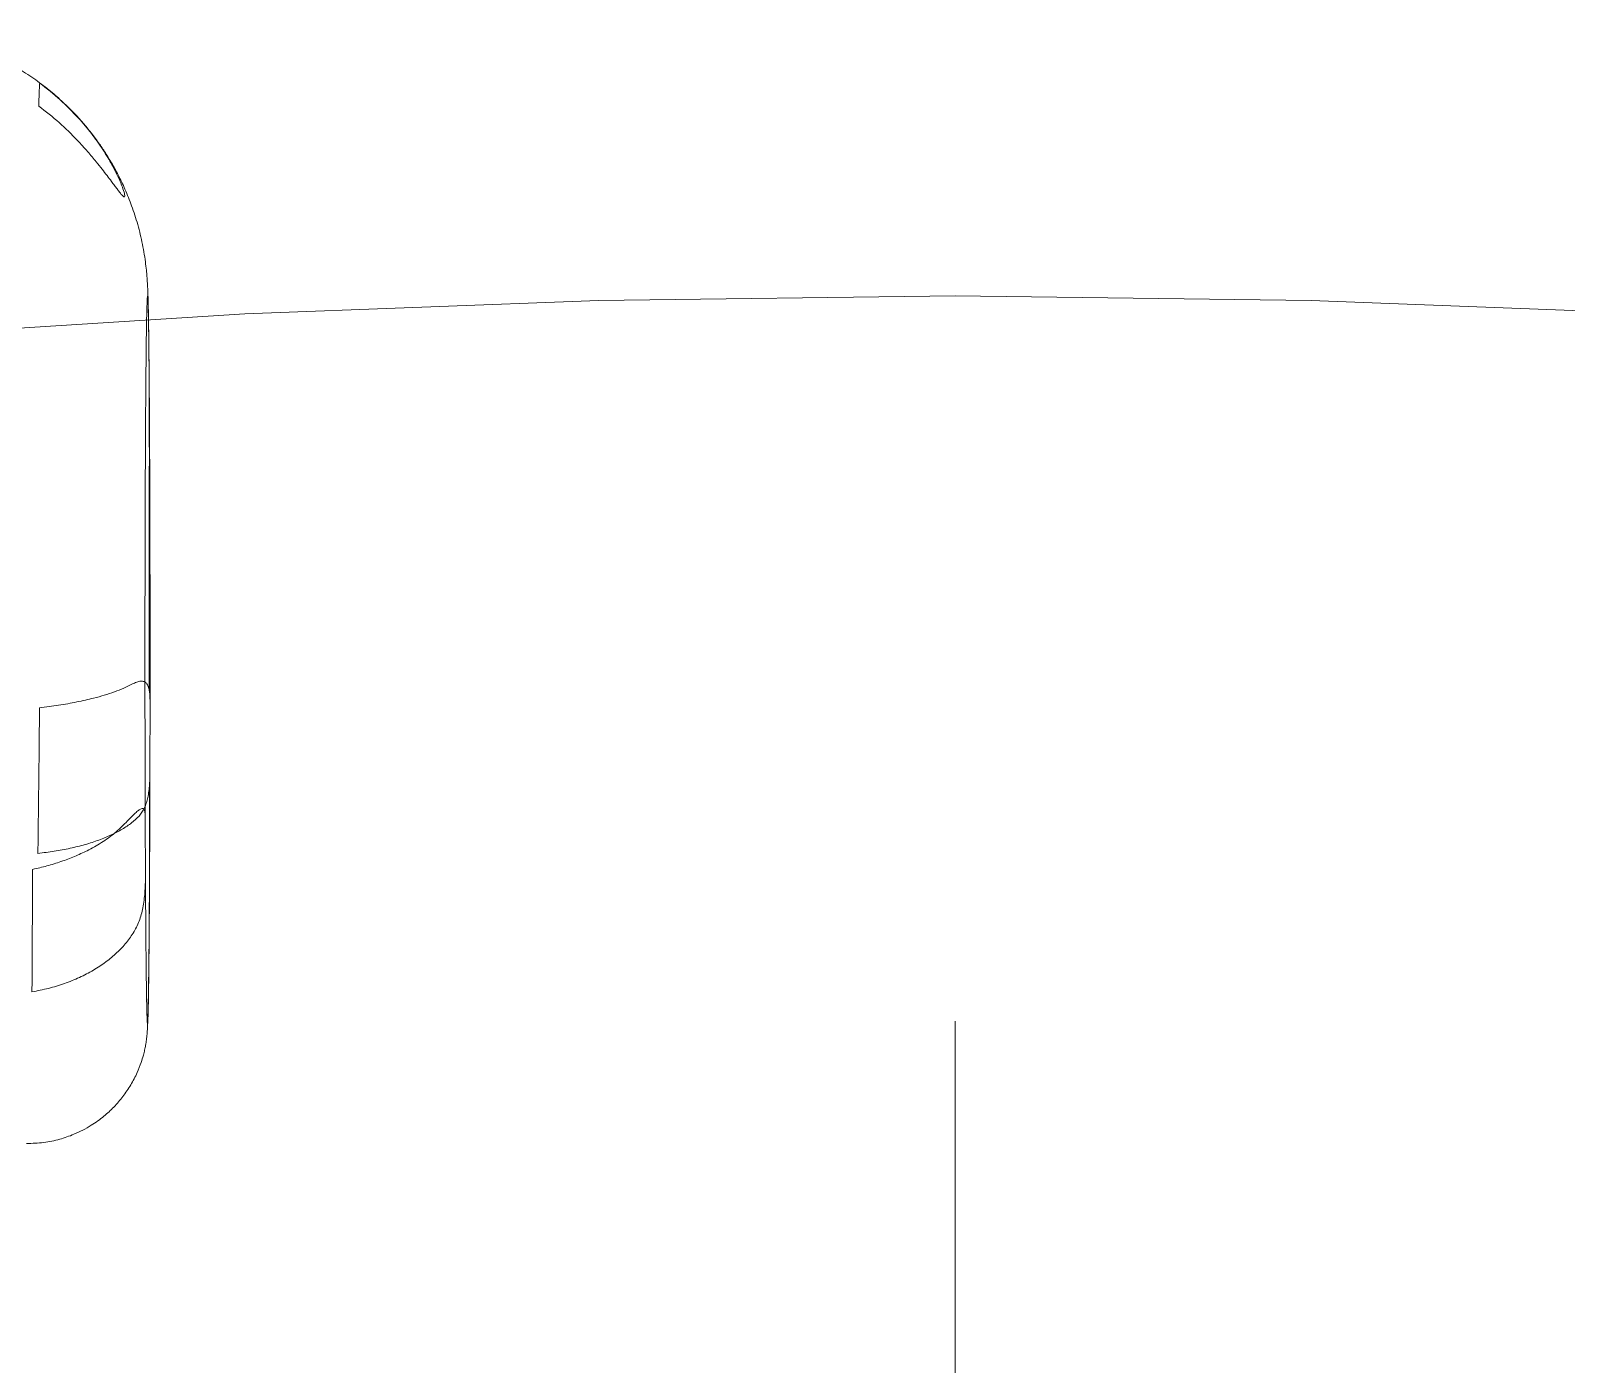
# Model space of a CAD drawing. Header units: millimetres. Extents: x 54 to 415, y 5 to 258.
# Drawn here: x 286.24 to 293.14, y 230.03 to 236.02 of the extents above; entities that cross this region are included whole.
import ezdxf

# ---------------------------------------------------------------- set-up
doc = ezdxf.new("R2010")
doc.units = ezdxf.units.MM
doc.linetypes.add('CENTERX2', pattern=[20.32, 12.7, -2.54, 2.54, -2.54])

msp = doc.modelspace()

# ---------------------------------------------------------------- linework, layer by layer
at = {"color": 7, "linetype": 'CENTERX2', "lineweight": 0}
msp.add_line((290.39194, 118.57538), (290.39194, 231.56864), dxfattribs=at)
msp.add_circle((290.39194, 172.81069), 62.01667, dxfattribs=at)
at = {"color": 7, "linetype": 'Continuous', "lineweight": 15}
for points, knots in [([(286.77118, 233.05415), (286.77109, 233.07427), (286.77078, 233.14017), (286.77035, 233.25429), (286.77006, 233.39679), (286.77004, 233.54133), (286.77027, 233.67339), (286.77063, 233.79168), (286.77109, 233.89732), (286.77139, 234.00465), (286.77147, 234.11545), (286.77136, 234.22813), (286.77105, 234.33968), (286.77056, 234.44472), (286.76981, 234.55045), (286.76879, 234.65009), (286.76751, 234.73775), (286.76622, 234.80012), (286.76434, 234.85657), (286.76201, 234.8986), (286.75923, 234.93272), (286.75551, 234.96823), (286.74914, 235.01357), (286.73837, 235.07302), (286.72085, 235.14627), (286.69383, 235.23019), (286.66398, 235.30438), (286.63322, 235.36875), (286.60336, 235.42318), (286.57391, 235.47123), (286.54216, 235.51819), (286.50724, 235.56474), (286.46807, 235.61182), (286.42526, 235.65829), (286.37577, 235.70639), (286.31799, 235.75615), (286.2519, 235.80579), (286.17418, 235.85582), (286.08268, 235.90479), (285.97346, 235.95081), (285.84735, 235.98869), (285.71041, 236.0143), (285.61561, 236.01758), (285.56865, 236.01921)], [0, 0, 0, 0, 0.0136448, 0.0446781, 0.076528, 0.1091407, 0.1424391, 0.1678104, 0.1934799, 0.2207481, 0.2503832, 0.2822425, 0.3161528, 0.3518075, 0.3873426, 0.4336646, 0.4789201, 0.5225879, 0.5532972, 0.5829027, 0.5968534, 0.6089412, 0.6202707, 0.6314112, 0.6526662, 0.6726529, 0.690798, 0.7069235, 0.7209184, 0.7327282, 0.7448183, 0.7589767, 0.7717972, 0.7859399, 0.8013902, 0.8181216, 0.837121, 0.8568582, 0.8801381, 0.9067359, 0.9363234, 0.9684594, 1, 1, 1, 1]), ([(286.27461, 235.67988), (286.275, 235.69461), (286.27577, 235.72405), (286.27688, 235.75473), (286.278, 235.77615), (286.2787, 235.78122), (286.27905, 235.78375)], [0, 0, 0, 0, 0.250065, 0.5, 0.749935, 1, 1, 1, 1]), ([(286.27905, 235.78375), (286.31032, 235.75941), (286.37202, 235.71137), (286.426, 235.65485), (286.45263, 235.62698)], [0, 0, 0, 0, 0.5067369, 1, 1, 1, 1]), ([(286.44834, 235.52668), (286.42168, 235.5539), (286.36764, 235.60908), (286.3059, 235.65607), (286.27461, 235.67988)], [0, 0, 0, 0, 0.4932631, 1, 1, 1, 1]), ([(286.45263, 235.62698), (286.463, 235.61531), (286.48322, 235.59256), (286.51111, 235.55775), (286.53753, 235.52226), (286.56211, 235.48631), (286.58454, 235.45046), (286.60267, 235.4188), (286.6172, 235.39128), (286.63274, 235.35953), (286.64792, 235.32423), (286.65886, 235.29227), (286.66229, 235.27377), (286.65818, 235.27038), (286.64852, 235.27997), (286.63719, 235.29411), (286.62695, 235.30764), (286.61495, 235.3238), (286.60014, 235.34376), (286.58173, 235.36822), (286.55903, 235.39761), (286.53007, 235.43371), (286.49353, 235.47725), (286.46377, 235.5098), (286.44834, 235.52668)], [0, 0, 0, 0, 0.0435272, 0.0849029, 0.1244024, 0.168046, 0.2095219, 0.2493729, 0.2810501, 0.3119111, 0.3741838, 0.4364794, 0.499049, 0.5614682, 0.6238643, 0.6549428, 0.6866113, 0.717533, 0.7492905, 0.7892395, 0.8308253, 0.8745986, 0.934988, 1, 1, 1, 1]), ([(286.75179, 233.25947), (286.75181, 233.31084), (286.75186, 233.41303), (286.75205, 233.56398), (286.75233, 233.7114), (286.75267, 233.83649), (286.75301, 233.94024), (286.75333, 234.0238), (286.75367, 234.10102), (286.75401, 234.16914), (286.75434, 234.22888), (286.75467, 234.28367), (286.75512, 234.35206), (286.75572, 234.43086), (286.75648, 234.51529), (286.75729, 234.59033), (286.75807, 234.64932), (286.75879, 234.69518), (286.75944, 234.73033), (286.7601, 234.76015), (286.76079, 234.78464), (286.76164, 234.80809), (286.76267, 234.82518), (286.76385, 234.82841), (286.76495, 234.81577), (286.76595, 234.79115), (286.76686, 234.7577), (286.76774, 234.71368), (286.76861, 234.65766), (286.76947, 234.58936), (286.7703, 234.5079), (286.77108, 234.41593), (286.77176, 234.31803), (286.77235, 234.21754), (286.77286, 234.11596), (286.77331, 234.00907), (286.77371, 233.89695), (286.77392, 233.81861), (286.77403, 233.77924)], [0, 0, 0, 0, 0.0340349, 0.0677056, 0.1013293, 0.1352243, 0.1563953, 0.1774543, 0.1984779, 0.2170061, 0.2330329, 0.24911, 0.2652711, 0.29588, 0.3264101, 0.357085, 0.3881251, 0.410279, 0.4324723, 0.4547788, 0.4772709, 0.5000195, 0.5384141, 0.5761852, 0.6136854, 0.6438296, 0.6736203, 0.7032592, 0.7329512, 0.7652145, 0.7971599, 0.8292138, 0.8612157, 0.8891923, 0.9167452, 0.9443239, 0.9720192, 1, 1, 1, 1]), ([(286.77403, 233.77924), (286.77417, 233.71663), (286.77445, 233.59188), (286.77465, 233.41859), (286.77472, 233.2647), (286.77471, 233.12965), (286.77464, 233.0391), (286.7746, 232.99342)], [0, 0, 0, 0, 0.24755392, 0.49318594, 0.65753317, 0.82723265, 1, 1, 1, 1]), ([(286.75294, 232.48808), (286.75281, 232.52943), (286.75255, 232.61184), (286.75225, 232.7393), (286.75198, 232.8887), (286.75179, 233.06219), (286.75179, 233.19353), (286.75179, 233.25947)], [0, 0, 0, 0, 0.17140037, 0.34158509, 0.50619786, 0.75206143, 1, 1, 1, 1]), ([(286.7746, 232.99342), (286.77457, 233.00494), (286.77451, 233.02775), (286.77208, 233.05383), (286.76711, 233.07437), (286.75912, 233.08812), (286.74797, 233.09589), (286.7336, 233.09773), (286.7156, 233.09408), (286.70077, 233.08682), (286.69317, 233.0831)], [0, 0, 0, 0, 0.12654262, 0.25062063, 0.3737097, 0.50006, 0.6182198, 0.73998939, 0.86682206, 1, 1, 1, 1]), ([(286.69317, 233.0831), (286.68128, 233.07711), (286.65788, 233.06533), (286.61571, 233.04894), (286.57035, 233.03403), (286.51456, 233.01854), (286.44645, 233.0031), (286.36492, 232.98834), (286.30678, 232.98084), (286.27805, 232.97714)], [0, 0, 0, 0, 0.1319526, 0.2597033, 0.3825894, 0.5000751, 0.6697603, 0.8368001, 1, 1, 1, 1]), ([(286.27805, 232.97714), (286.27755, 232.92514), (286.27651, 232.81806), (286.27474, 232.65638), (286.27279, 232.48913), (286.27135, 232.37951), (286.27062, 232.32327)], [0, 0, 0, 0, 0.2294611, 0.4725893, 0.72943, 1, 1, 1, 1]), ([(286.77413, 232.69961), (286.77423, 232.74767), (286.77444, 232.84396), (286.77455, 232.94354), (286.7746, 232.99342)], [0, 0, 0, 0, 0.49905779, 1, 1, 1, 1]), ([(286.72512, 232.49042), (286.73402, 232.50181), (286.74713, 232.51858), (286.75851, 232.54912), (286.76508, 232.57409), (286.76968, 232.60179), (286.77256, 232.63245), (286.774, 232.66487), (286.77409, 232.68807), (286.77413, 232.69961)], [0, 0, 0, 0, 0.2588941, 0.3811027, 0.5002291, 0.6272655, 0.7504049, 0.8757599, 1, 1, 1, 1]), ([(286.77413, 232.69961), (286.77402, 232.65453), (286.77379, 232.5631), (286.77335, 232.43164), (286.77282, 232.30414), (286.77221, 232.18309), (286.77153, 232.06925), (286.77095, 231.98943), (286.77054, 231.93828), (286.77031, 231.91174), (286.77008, 231.88605), (286.76984, 231.86121), (286.7696, 231.83722), (286.76936, 231.81409), (286.7691, 231.79103), (286.76883, 231.7682), (286.76854, 231.74577), (286.76825, 231.72453), (286.76796, 231.70448), (286.76766, 231.68562), (286.76735, 231.66735), (286.76682, 231.63887), (286.76606, 231.60538), (286.76519, 231.57916), (286.76443, 231.56469), (286.76379, 231.55784), (286.76317, 231.55638), (286.76257, 231.55952), (286.76201, 231.56659), (286.76148, 231.57697), (286.76099, 231.58972), (286.76055, 231.60404), (286.76011, 231.62087), (286.75968, 231.64022), (286.75925, 231.6621), (286.75877, 231.68951), (286.75825, 231.72369), (286.75769, 231.76581), (286.75715, 231.81198), (286.75663, 231.86196), (286.75603, 231.92711), (286.75536, 232.01118), (286.75465, 232.11554), (286.75424, 232.19197), (286.75403, 232.22963)], [0, 0, 0, 0, 0.0395477, 0.0801989, 0.1208582, 0.1620773, 0.2037588, 0.2456639, 0.2572929, 0.2689166, 0.2805428, 0.2921791, 0.3038335, 0.3155134, 0.3272266, 0.3402096, 0.3531726, 0.3661259, 0.3790796, 0.3920441, 0.4050296, 0.419394, 0.4598222, 0.5000078, 0.5256538, 0.5513754, 0.577257, 0.5999806, 0.6226888, 0.6454368, 0.6636599, 0.6818176, 0.6999384, 0.7180511, 0.7361845, 0.7543675, 0.7793978, 0.8046035, 0.8297173, 0.8544822, 0.8792001, 0.9198579, 0.9605027, 1, 1, 1, 1]), ([(286.21963, 231.0195), (286.2455, 231.02034), (286.29577, 231.02197), (286.36727, 231.0372), (286.43947, 231.06201), (286.50658, 231.09674), (286.56588, 231.13945), (286.61319, 231.18314), (286.65375, 231.2302), (286.68892, 231.28215), (286.71593, 231.33434), (286.73379, 231.37981), (286.74479, 231.41602), (286.75113, 231.44204), (286.75577, 231.46544), (286.75914, 231.48838), (286.76154, 231.51262), (286.76336, 231.54322), (286.76501, 231.58854), (286.76666, 231.65461), (286.76799, 231.72976), (286.76919, 231.82029), (286.77025, 231.92652), (286.77112, 232.04689), (286.7718, 232.16776), (286.77228, 232.28516), (286.77256, 232.39706), (286.77259, 232.51146), (286.77249, 232.59164), (286.77244, 232.63525)], [0, 0, 0, 0, 0.0279781, 0.0543644, 0.0786536, 0.1102868, 0.1354482, 0.1571526, 0.1794854, 0.2023222, 0.2249239, 0.2429771, 0.2561769, 0.2679586, 0.2825501, 0.3075565, 0.3395871, 0.3789768, 0.4422167, 0.5025612, 0.5600219, 0.6146072, 0.6829317, 0.7461975, 0.8042555, 0.8571554, 0.9049702, 0.9483095, 1, 1, 1, 1]), ([(286.27062, 232.32327), (286.29536, 232.32618), (286.34515, 232.33203), (286.41627, 232.34553), (286.48365, 232.36238), (286.54558, 232.38255), (286.60152, 232.40566), (286.65063, 232.43152), (286.69307, 232.45977), (286.71445, 232.48021), (286.72512, 232.49042)], [0, 0, 0, 0, 0.1236532, 0.2488055, 0.3745529, 0.4999634, 0.6237601, 0.7489893, 0.8747208, 1, 1, 1, 1]), ([(286.66659, 232.46183), (286.67436, 232.47014), (286.68954, 232.48636), (286.70812, 232.50448), (286.7231, 232.51716), (286.7349, 232.52436), (286.74357, 232.52571), (286.74923, 232.52026), (286.75227, 232.50843), (286.75272, 232.49486), (286.75294, 232.48808)], [0, 0, 0, 0, 0.1330518, 0.2597906, 0.3814885, 0.4995867, 0.6262477, 0.7496945, 0.8749317, 1, 1, 1, 1]), ([(286.75294, 232.48808), (286.75311, 232.44302), (286.75343, 232.35308), (286.75383, 232.27073), (286.75403, 232.22963)], [0, 0, 0, 0, 0.5009268, 1, 1, 1, 1]), ([(286.247, 232.25126), (286.26865, 232.2563), (286.31235, 232.26647), (286.37513, 232.28602), (286.43557, 232.3088), (286.49699, 232.33692), (286.55827, 232.37159), (286.61812, 232.41376), (286.65019, 232.44556), (286.66659, 232.46183)], [0, 0, 0, 0, 0.1220232, 0.2463711, 0.3725627, 0.5000714, 0.65789, 0.8250063, 1, 1, 1, 1]), ([(286.24401, 231.7012), (286.24425, 231.74594), (286.24473, 231.83316), (286.24548, 231.97241), (286.24624, 232.11057), (286.24675, 232.20528), (286.247, 232.25126)], [0, 0, 0, 0, 0.27057, 0.5274107, 0.7705389, 1, 1, 1, 1]), ([(286.75403, 232.22963), (286.75396, 232.2175), (286.75381, 232.1928), (286.7522, 232.15651), (286.74911, 232.12079), (286.7426, 232.07622), (286.7297, 232.02284), (286.71206, 231.989), (286.70292, 231.97148)], [0, 0, 0, 0, 0.1227841, 0.2499562, 0.372608, 0.499207, 0.740605, 1, 1, 1, 1]), ([(286.70292, 231.97148), (286.69198, 231.95505), (286.67007, 231.92213), (286.6269, 231.87662), (286.5771, 231.83488), (286.52055, 231.79754), (286.45809, 231.7649), (286.39027, 231.73758), (286.31878, 231.71559), (286.26883, 231.70598), (286.24401, 231.7012)], [0, 0, 0, 0, 0.1252712, 0.2509998, 0.3762317, 0.5000366, 0.625439, 0.7511838, 0.8763389, 1, 1, 1, 1])]:
    msp.add_open_spline(points, degree=3, knots=knots, dxfattribs=at)

doc.saveas('drawing.dxf')
